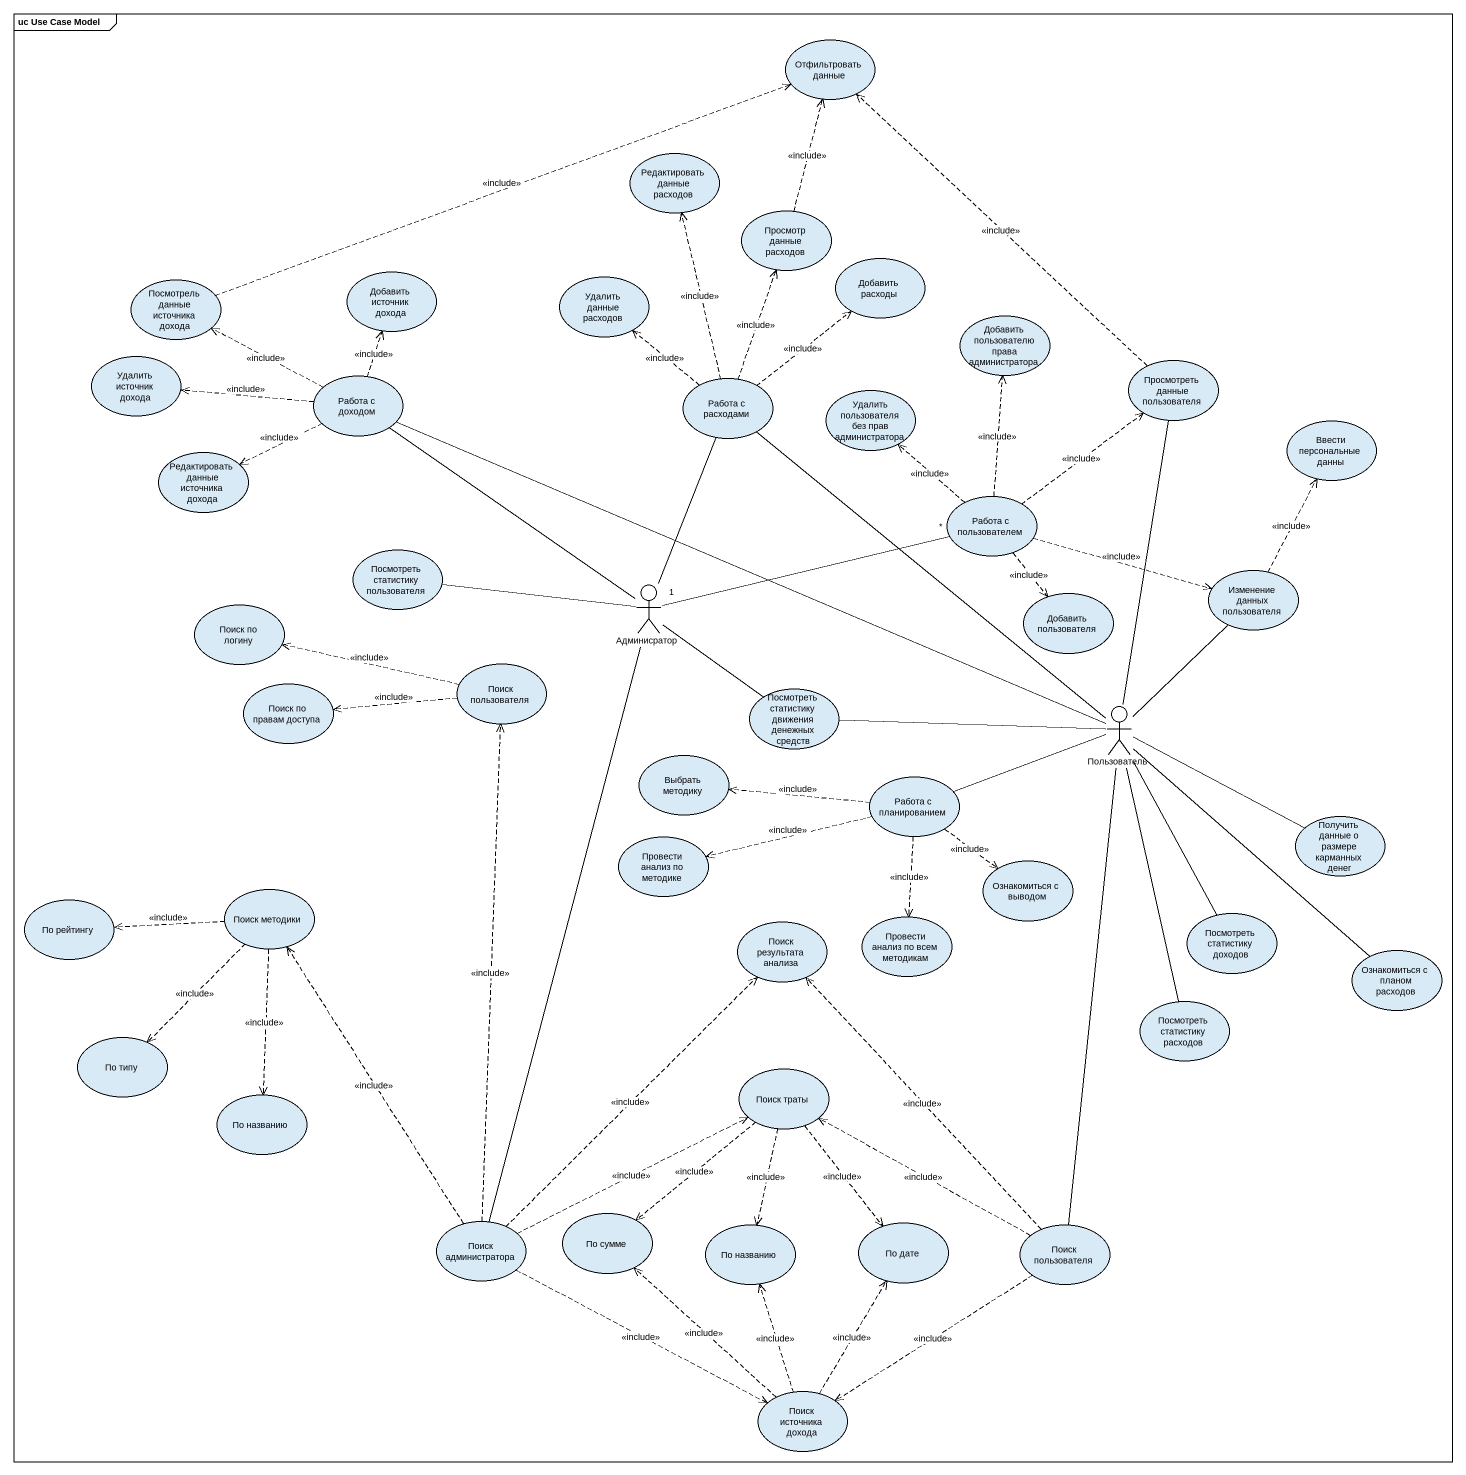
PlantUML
@startuml
mainframe uc Use Case Model
usecase "Отфильтровать данные" as Отфильтровать_данные
usecase "Редактировать данные расходов" as Редактировать_данные
usecase "Просмотр данные расходов" as Просмотр_данные_расходов
usecase "Добавить расходы" as Добавить_расходы
usecase "Посмотрель данные источника дохода" as Посмотрель_данные_источника
usecase "Добавить источник дохода" as Добавить_источник_дохода
usecase "Удалить данные расходов" as Удалить_данные_расходов
usecase "Добавить пользователю права администратора" as Добавить_пользователю_права
usecase "Удалить источник дохода" as Удалить_источник_дохода
usecase "Работа с доходом" as Работа_с_доходом
usecase "Работа с расходами" as Работа_с_расходами
usecase "Просмотреть данные пользователя" as Просмотреть_данные
usecase "Удалить пользователя без прав администратора" as Удалить_пользователя_без
usecase "Ввести персональные данны" as Ввести_персональные_данны
usecase "Редактировать данные источника дохода" as Редактировать_данные_2
usecase "Работа с пользователем" as Работа_с_пользователем
usecase "Посмотреть статистику пользователя" as Посмотреть_статистику
usecase "Изменение данных пользователя" as Изменение_данных
usecase "Поиск по логину" as Поиск_по_логину
actor Админисратор
usecase "Добавить пользователя" as Добавить_пользователя
usecase "Поиск по правам доступа" as Поиск_по_правам_доступа
usecase "Поиск пользователя" as Поиск_пользователя
usecase "Посмотреть статистику движения денежных средств" as Посмотреть_статистику_2
actor Пользователь
usecase "Выбрать методику" as Выбрать_методику
usecase "Работа с планированием" as Работа_с_планированием
usecase "Провести анализ по методике" as Провести_анализ_по_методике
usecase "Получить данные о размере карманных денег" as Получить_данные_о_размере
usecase "Поиск методики" as Поиск_методики
usecase "Ознакомиться с выводом" as Ознакомиться_с_выводом
usecase "По рейтингу" as По_рейтингу
usecase "Поиск результата анализа" as Поиск_результата_анализа
usecase "Провести анализ по всем методикам" as Провести_анализ_по_всем
usecase "Посмотреть статистику доходов" as Посмотреть_статистику_3
usecase "Ознакомиться с планом расходов" as Ознакомиться_с_планом
usecase "Посмотреть статистику расходов" as Посмотреть_статистику_4
usecase "По типу" as По_типу
usecase "Поиск траты" as Поиск_траты
usecase "По названию" as По_названию
usecase "Поиск администратора" as Поиск_администратора
usecase "По сумме" as По_сумме
usecase "По названию" as По_названию_2
usecase "По дате" as По_дате
usecase "Поиск пользователя" as Поиск_пользователя_2
usecase "Поиск источника дохода" as Поиск_источника_дохода
Просмотр_данные_расходов .up.> Отфильтровать_данные : <<include>>
Посмотрель_данные_источника .right.> Отфильтровать_данные : <<include>>
Работа_с_доходом .left.> Посмотрель_данные_источника : <<include>>
Работа_с_доходом .up.> Добавить_источник_дохода : <<include>>
Работа_с_доходом .left.> Удалить_источник_дохода : <<include>>
Работа_с_доходом .left.> Редактировать_данные_2 : <<include>>
Работа_с_расходами .up.> Редактировать_данные : <<include>>
Работа_с_расходами .up.> Просмотр_данные_расходов : <<include>>
Работа_с_расходами .up.> Добавить_расходы : <<include>>
Работа_с_расходами .up.> Удалить_данные_расходов : <<include>>
Просмотреть_данные .up.> Отфильтровать_данные : <<include>>
Работа_с_пользователем .up.> Добавить_пользователю_права : <<include>>
Работа_с_пользователем .up.> Просмотреть_данные : <<include>>
Работа_с_пользователем .up.> Удалить_пользователя_без : <<include>>
Работа_с_пользователем .right.> Изменение_данных : <<include>>
Работа_с_пользователем ..> Добавить_пользователя : <<include>>
Изменение_данных .up.> Ввести_персональные_данны : <<include>>
Админисратор -up- Работа_с_доходом
Админисратор -up- Работа_с_расходами
Админисратор "1" -right- "*" Работа_с_пользователем
Админисратор -left- Посмотреть_статистику
Админисратор -- Посмотреть_статистику_2
Админисратор -- Поиск_администратора
Поиск_пользователя .left.> Поиск_по_логину : <<include>>
Поиск_пользователя .left.> Поиск_по_правам_доступа : <<include>>
Пользователь -left- Работа_с_доходом
Пользователь -up- Работа_с_расходами
Пользователь -up- Просмотреть_данные
Пользователь -up- Изменение_данных
Пользователь -left- Посмотреть_статистику_2
Пользователь -left- Работа_с_планированием
Пользователь -right- Получить_данные_о_размере
Пользователь -- Посмотреть_статистику_3
Пользователь -- Ознакомиться_с_планом
Пользователь -- Посмотреть_статистику_4
Пользователь -- Поиск_пользователя_2
Работа_с_планированием .left.> Выбрать_методику : <<include>>
Работа_с_планированием .left.> Провести_анализ_по_методике : <<include>>
Работа_с_планированием ..> Ознакомиться_с_выводом : <<include>>
Работа_с_планированием ..> Провести_анализ_по_всем : <<include>>
Поиск_методики .left.> По_рейтингу : <<include>>
Поиск_методики ..> По_типу : <<include>>
Поиск_методики ..> По_названию : <<include>>
Поиск_траты ..> По_сумме : <<include>>
Поиск_траты ..> По_названию_2 : <<include>>
Поиск_траты ..> По_дате : <<include>>
Поиск_администратора .up.> Поиск_пользователя : <<include>>
Поиск_администратора .up.> Поиск_методики : <<include>>
Поиск_администратора .up.> Поиск_результата_анализа : <<include>>
Поиск_администратора .right.> Поиск_траты : <<include>>
Поиск_администратора .right.> Поиск_источника_дохода : <<include>>
Поиск_пользователя_2 .up.> Поиск_результата_анализа : <<include>>
Поиск_пользователя_2 .left.> Поиск_траты : <<include>>
Поиск_пользователя_2 ..> Поиск_источника_дохода : <<include>>
Поиск_источника_дохода .up.> По_сумме : <<include>>
Поиск_источника_дохода .up.> По_названию_2 : <<include>>
Поиск_источника_дохода .up.> По_дате : <<include>>
@enduml
